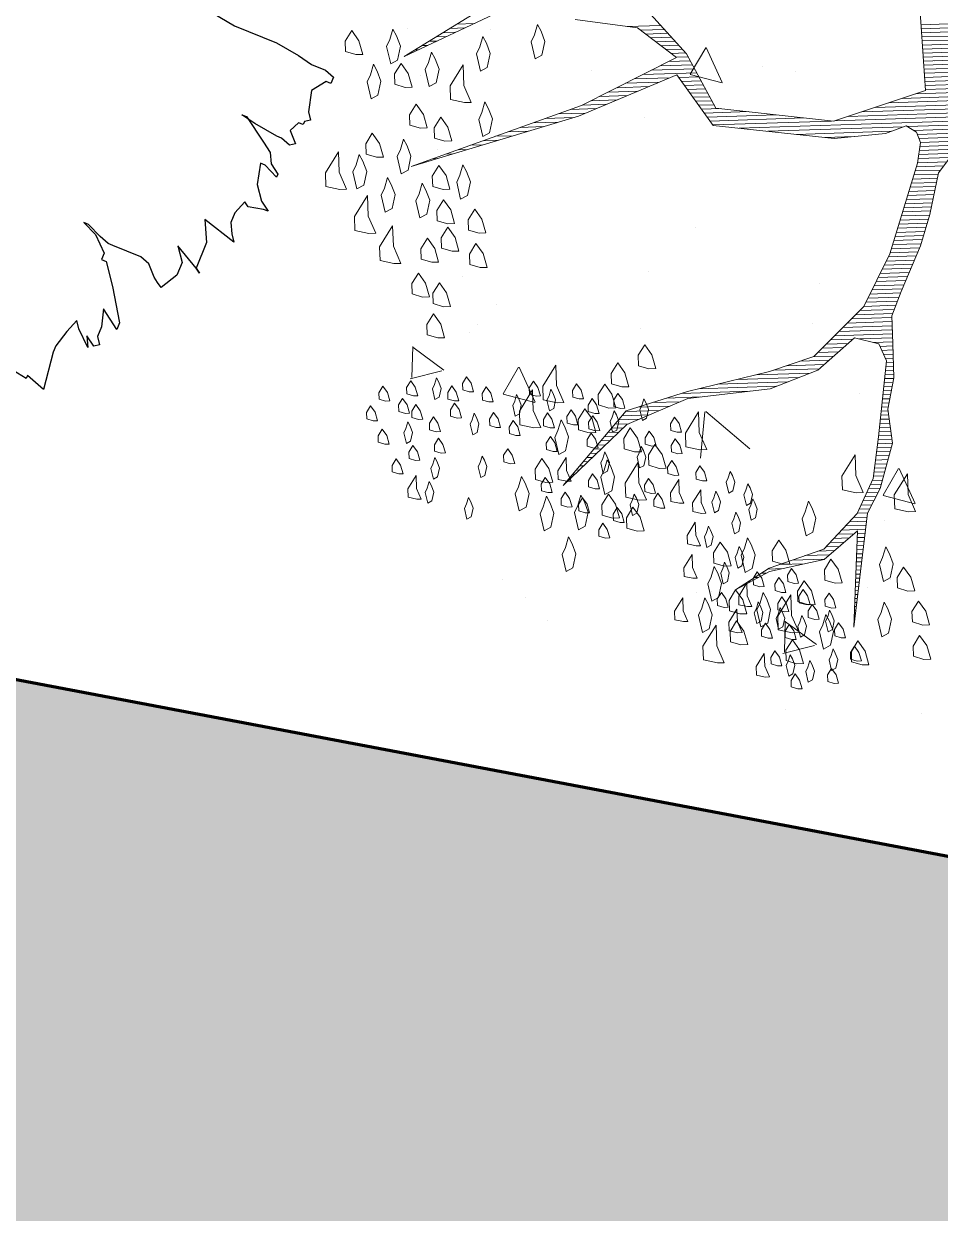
# Model space of a CAD drawing. Header units: millimetres. Extents: x 111 to 1506, y 14 to 566.
# Drawn here: x 205.817 to 207.391, y 95.311 to 97.354 of the extents above; entities that cross this region are included whole.
import ezdxf

# ---------------------------------------------------------------- set-up
doc = ezdxf.new("R2010")
doc.units = ezdxf.units.MM
doc.layers.add('ARBOLES', color=78, linetype='Continuous', lineweight=5)
doc.layers.add('G', color=254, linetype='Continuous', lineweight=5)
doc.layers.add('fer', color=8, linetype='Continuous')

# ---------------------------------------------------------------- blocks, each defined once
blk = doc.blocks.new('tr')
at = {"layer": 'fer', "color": 97}
for p, q in [((1378.7648, 206.7174), (1378.7707, 206.7347)), ((1378.7648, 206.7174), (1378.7707, 206.7347)), ((1378.7707, 206.7347), (1378.7827, 206.7347)), ((1378.7707, 206.7347), (1378.7707, 206.7347)), ((1378.7707, 206.7347), (1378.7827, 206.7347)), ((1378.7707, 206.7347), (1378.7707, 206.7347)), ((1378.7827, 206.7347), (1378.7827, 206.7261)), ((1378.7827, 206.7347), (1378.7827, 206.7261)), ((1378.7827, 206.7261), (1378.8065, 206.7087)), ((1378.7827, 206.7261), (1378.7827, 206.7261)), ((1378.7827, 206.7261), (1378.8065, 206.7087)), ((1378.7827, 206.7261), (1378.7827, 206.7261)), ((1378.8422, 206.7174), (1378.8541, 206.7261)), ((1378.8422, 206.7174), (1378.8541, 206.7261)), ((1378.8541, 206.7261), (1378.86, 206.7174)), ((1378.8541, 206.7261), (1378.8541, 206.7261)), ((1378.8541, 206.7261), (1378.86, 206.7174)), ((1378.8541, 206.7261), (1378.8541, 206.7261)), ((1378.7648, 206.6914), (1378.7648, 206.7174)), ((1378.7648, 206.6914), (1378.7648, 206.7174)), ((1378.8065, 206.7087), (1378.8422, 206.7174)), ((1378.8065, 206.7087), (1378.8422, 206.7174)), ((1378.86, 206.7174), (1378.866, 206.7174)), ((1378.86, 206.7174), (1378.866, 206.7174)), ((1378.866, 206.7174), (1378.866, 206.7087)), ((1378.866, 206.7174), (1378.866, 206.7087)), ((1378.866, 206.7087), (1378.8838, 206.7001)), ((1378.866, 206.7087), (1378.8838, 206.7001)), ((1378.8838, 206.7001), (1378.9017, 206.7174)), ((1378.8838, 206.7001), (1378.9017, 206.7174)), ((1378.9017, 206.7174), (1378.9076, 206.7087)), ((1378.9017, 206.7174), (1378.9076, 206.7087)), ((1378.9076, 206.7087), (1378.9017, 206.6914)), ((1378.9076, 206.7087), (1378.9017, 206.6914)), ((1378.9493, 206.6914), (1378.9612, 206.7087)), ((1378.9493, 206.6914), (1378.9612, 206.7087)), ((1378.9671, 206.7087), (1378.9552, 206.6827)), ((1378.9671, 206.7087), (1378.9552, 206.6827)), ((1378.9612, 206.7087), (1378.9671, 206.7087)), ((1378.9612, 206.7087), (1378.9671, 206.7087)), ((1379.0147, 206.7001), (1379.0266, 206.7174)), ((1379.0147, 206.7001), (1379.0266, 206.7174)), ((1379.0266, 206.7174), (1379.0266, 206.7087)), ((1379.0266, 206.7174), (1379.0266, 206.7087)), ((1379.0266, 206.7087), (1379.0326, 206.6827)), ((1379.0266, 206.7087), (1379.0326, 206.6827)), ((1378.7588, 206.6654), (1378.7648, 206.6914)), ((1378.7588, 206.6654), (1378.7648, 206.6914)), ((1378.9017, 206.6827), (1378.8957, 206.6394)), ((1378.9017, 206.6827), (1378.8957, 206.6394)), ((1378.9017, 206.6914), (1378.9017, 206.6827)), ((1378.9017, 206.6914), (1378.9017, 206.6827)), ((1378.9195, 206.6654), (1378.9314, 206.6827)), ((1378.9195, 206.6654), (1378.9314, 206.6827)), ((1378.9314, 206.6827), (1378.9493, 206.6914)), ((1378.9314, 206.6827), (1378.9493, 206.6914)), ((1378.9552, 206.6741), (1378.9909, 206.6827)), ((1378.9552, 206.6827), (1378.9552, 206.6741)), ((1378.9552, 206.6741), (1378.9909, 206.6827)), ((1378.9552, 206.6827), (1378.9552, 206.6741)), ((1378.9909, 206.6827), (1379.0147, 206.7001)), ((1378.9909, 206.6827), (1379.0147, 206.7001)), ((1379.0326, 206.6827), (1379.0266, 206.6741)), ((1379.0326, 206.6827), (1379.0266, 206.6741)), ((1379.0981, 206.6827), (1379.0802, 206.6221)), ((1379.0981, 206.6827), (1379.0802, 206.6221)), ((1379.0862, 206.6741), (1379.0981, 206.6827)), ((1379.0862, 206.6741), (1379.0981, 206.6827)), ((1378.7529, 206.6221), (1378.7588, 206.6654)), ((1378.7529, 206.6221), (1378.7588, 206.6654)), ((1378.8898, 206.6221), (1378.9195, 206.6654)), ((1378.8898, 206.6221), (1378.9195, 206.6654)), ((1379.0266, 206.6741), (1379.0505, 206.6654)), ((1379.0266, 206.6741), (1379.0505, 206.6654)), ((1379.0505, 206.6654), (1379.0683, 206.6654)), ((1379.0505, 206.6654), (1379.0683, 206.6654)), ((1379.0683, 206.6654), (1379.0862, 206.6741)), ((1379.0683, 206.6654), (1379.0862, 206.6741)), ((1379.1695, 206.6481), (1379.1635, 206.6394)), ((1379.1635, 206.6394), (1379.1695, 206.6481)), ((1379.1695, 206.6481), (1379.1635, 206.6394)), ((1379.1635, 206.6394), (1379.1695, 206.6481)), ((1378.7529, 206.5441), (1378.7529, 206.6221)), ((1378.7529, 206.5441), (1378.7529, 206.6221)), ((1378.8957, 206.6394), (1378.8898, 206.6134)), ((1378.8957, 206.6394), (1378.8898, 206.6134)), ((1378.8898, 206.6134), (1378.8898, 206.6221)), ((1378.8898, 206.6134), (1378.8898, 206.6221)), ((1379.0802, 206.6221), (1379.1159, 206.6394)), ((1379.0802, 206.6221), (1379.1159, 206.6394)), ((1379.1159, 206.6394), (1379.1635, 206.6394)), ((1379.1159, 206.6394), (1379.1635, 206.6394)), ((1379.1635, 206.6394), (1379.1397, 206.5961)), ((1379.1635, 206.6394), (1379.1397, 206.5961)), ((1379.1397, 206.5961), (1379.1635, 206.6134)), ((1379.1397, 206.5961), (1379.1635, 206.6134)), ((1379.1635, 206.6134), (1379.1754, 206.6134)), ((1379.1635, 206.6134), (1379.1754, 206.6134)), ((1379.1754, 206.6134), (1379.1873, 206.6134)), ((1379.1754, 206.6134), (1379.1873, 206.6134)), ((1379.1873, 206.6134), (1379.2171, 206.5961)), ((1379.1873, 206.6134), (1379.2171, 206.5961)), ((1379.2111, 206.5874), (1379.2052, 206.5788)), ((1379.2111, 206.5874), (1379.2052, 206.5788)), ((1379.2171, 206.5961), (1379.2111, 206.5874)), ((1379.2171, 206.5961), (1379.2111, 206.5874)), ((1379.1873, 206.5614), (1379.1814, 206.5441)), ((1379.1873, 206.5614), (1379.1814, 206.5441)), ((1379.2052, 206.5788), (1379.1873, 206.5614)), ((1379.2052, 206.5788), (1379.1873, 206.5614)), ((1378.7469, 206.5008), (1378.7529, 206.5441)), ((1378.7469, 206.5008), (1378.7529, 206.5441)), ((1379.1814, 206.5441), (1379.1814, 206.5181)), ((1379.1814, 206.5441), (1379.1814, 206.5181)), ((1379.2468, 206.5181), (1379.3004, 206.5528)), ((1379.2468, 206.5181), (1379.3004, 206.5528)), ((1379.3123, 206.5528), (1379.2885, 206.5181)), ((1379.3123, 206.5528), (1379.2885, 206.5181)), ((1379.3004, 206.5528), (1379.3123, 206.5528)), ((1379.3004, 206.5528), (1379.3123, 206.5528)), ((1379.3123, 206.5528), (1379.3123, 206.5528)), ((1379.3123, 206.5528), (1379.3123, 206.5528)), ((1379.2885, 206.5181), (1379.3182, 206.5268)), ((1379.2885, 206.5181), (1379.3182, 206.5268)), ((1379.3182, 206.5268), (1379.3361, 206.5268)), ((1379.3182, 206.5268), (1379.3361, 206.5268)), ((1379.3361, 206.5268), (1379.348, 206.5354)), ((1379.3361, 206.5268), (1379.348, 206.5354)), ((1379.354, 206.5268), (1379.3421, 206.5094)), ((1379.354, 206.5268), (1379.3421, 206.5094)), ((1379.348, 206.5354), (1379.354, 206.5268)), ((1379.348, 206.5354), (1379.354, 206.5268)), ((1379.1814, 206.5181), (1379.1814, 206.4921)), ((1379.1814, 206.5181), (1379.1814, 206.4921)), ((1379.2111, 206.4921), (1379.2468, 206.5181)), ((1379.2111, 206.4921), (1379.2468, 206.5181)), ((1379.2468, 206.5181), (1379.2468, 206.5181)), ((1379.2468, 206.5181), (1379.2468, 206.5181)), ((1379.2885, 206.5181), (1379.2885, 206.5181)), ((1379.2885, 206.5181), (1379.2885, 206.5181)), ((1379.3599, 206.5181), (1379.3361, 206.4921)), ((1379.3599, 206.5181), (1379.3361, 206.4921)), ((1379.3421, 206.5094), (1379.3599, 206.5181)), ((1379.3421, 206.5094), (1379.3599, 206.5181)), ((1379.1754, 206.4574), (1379.1992, 206.4834)), ((1379.1814, 206.4834), (1379.1754, 206.4661)), ((1379.1754, 206.4574), (1379.1992, 206.4834)), ((1379.1814, 206.4834), (1379.1754, 206.4661)), ((1379.1814, 206.4921), (1379.1814, 206.4834)), ((1379.1814, 206.4921), (1379.1814, 206.4834)), ((1379.1992, 206.4834), (1379.2111, 206.4834)), ((1379.1992, 206.4834), (1379.2111, 206.4834)), ((1379.2111, 206.4834), (1379.2111, 206.4921)), ((1379.2111, 206.4834), (1379.2111, 206.4921)), ((1379.3361, 206.4921), (1379.3242, 206.4834)), ((1379.3361, 206.4921), (1379.3242, 206.4834)), ((1379.3242, 206.4834), (1379.348, 206.4748)), ((1379.3242, 206.4834), (1379.348, 206.4748)), ((1379.1754, 206.4661), (1379.1635, 206.4401)), ((1379.1754, 206.4661), (1379.1635, 206.4401)), ((1379.1754, 206.4661), (1379.1754, 206.4661)), ((1379.1754, 206.4661), (1379.1754, 206.4661)), ((1379.348, 206.4748), (1379.3778, 206.4661)), ((1379.348, 206.4748), (1379.3778, 206.4661)), ((1379.3778, 206.4661), (1379.3897, 206.4661)), ((1379.3778, 206.4661), (1379.3897, 206.4661)), ((1379.3897, 206.4661), (1379.4551, 206.4748)), ((1379.3897, 206.4661), (1379.4551, 206.4748)), ((1379.4551, 206.4748), (1379.4432, 206.4401)), ((1379.4551, 206.4748), (1379.4432, 206.4401)), ((1379.4551, 206.4748), (1379.4551, 206.4748)), ((1379.4551, 206.4748), (1379.4551, 206.4748)), ((1379.1635, 206.4314), (1379.1754, 206.4574)), ((1379.1635, 206.4314), (1379.1754, 206.4574)), ((1379.1635, 206.4401), (1379.1635, 206.4314)), ((1379.1635, 206.4401), (1379.1635, 206.4314)), ((1379.4492, 206.4401), (1379.4432, 206.4054)), ((1379.4432, 206.4401), (1379.4492, 206.4401)), ((1379.4492, 206.4401), (1379.4432, 206.4054)), ((1379.4432, 206.4401), (1379.4492, 206.4401))]:
    blk.add_line(p, q, dxfattribs=at)
blk = doc.blocks.new('*X16')
at = {"color": 0}
for p, q in [((16.5178, 16.77), (16.5489, 16.77)), ((16.5355, 16.78), (16.5722, 16.78)), ((16.5531, 16.79), (16.5956, 16.79)), ((16.9732, 16.77), (17.0563, 16.77)), ((16.4647, 16.74), (16.4789, 16.74)), ((16.4824, 16.75), (16.5022, 16.75)), ((16.5001, 16.76), (16.5256, 16.76)), ((17.0054, 16.76), (17.0647, 16.76)), ((17.0177, 16.75), (17.0732, 16.75)), ((17.0299, 16.74), (17.0817, 16.74)), ((17.6987, 16.75), (17.7657, 16.75)), ((17.6991, 16.74), (17.7664, 16.74)), ((16.4293, 16.72), (16.4322, 16.72)), ((16.447, 16.73), (16.4556, 16.73)), ((17.0421, 16.73), (17.0901, 16.73)), ((17.0543, 16.72), (17.0986, 16.72)), ((17.0665, 16.71), (17.1071, 16.71)), ((17.6994, 16.73), (17.767, 16.73)), ((17.6997, 16.72), (17.7676, 16.72)), ((17.7001, 16.71), (17.7682, 16.71)), ((17.0719, 16.68), (17.1263, 16.68)), ((17.0788, 16.7), (17.1155, 16.7)), ((17.091, 16.69), (17.1213, 16.69)), ((17.7004, 16.7), (17.7689, 16.7)), ((17.7007, 16.69), (17.7695, 16.69)), ((17.7011, 16.68), (17.7701, 16.68)), ((17.0073, 16.65), (17.1413, 16.65)), ((17.0288, 16.66), (17.1363, 16.66)), ((17.0504, 16.67), (17.1313, 16.67)), ((17.7014, 16.67), (17.7707, 16.67)), ((17.7017, 16.66), (17.7714, 16.66)), ((17.7021, 16.65), (17.772, 16.65)), ((16.9427, 16.62), (17.0214, 16.62)), ((16.9642, 16.63), (17.0477, 16.63)), ((16.9858, 16.64), (17.0741, 16.64)), ((17.0964, 16.64), (17.1463, 16.64)), ((17.1031, 16.63), (17.1513, 16.63)), ((17.1097, 16.62), (17.1563, 16.62)), ((17.7024, 16.64), (17.7924, 16.64)), ((17.7027, 16.63), (17.8224, 16.63)), ((17.7031, 16.62), (17.8923, 16.62)), ((16.8781, 16.59), (16.9423, 16.59)), ((16.8996, 16.6), (16.9686, 16.6)), ((16.9211, 16.61), (16.995, 16.61)), ((17.1164, 16.61), (17.1613, 16.61)), ((17.1231, 16.6), (17.1663, 16.6)), ((17.1297, 16.59), (17.1713, 16.59)), ((17.7034, 16.61), (17.8818, 16.61)), ((17.7037, 16.6), (17.8712, 16.6)), ((17.7041, 16.59), (17.8606, 16.59)), ((16.7953, 16.56), (16.8632, 16.56)), ((16.8265, 16.57), (16.8895, 16.57)), ((16.8565, 16.58), (16.9159, 16.58)), ((17.1364, 16.58), (17.1763, 16.58)), ((17.1431, 16.57), (17.1813, 16.57)), ((17.1497, 16.56), (17.1971, 16.56)), ((17.6123, 16.56), (17.8338, 16.56)), ((17.646, 16.57), (17.8418, 16.57)), ((17.6798, 16.58), (17.8501, 16.58)), ((16.7328, 16.54), (16.7955, 16.54)), ((16.764, 16.55), (16.8332, 16.55)), ((17.1564, 16.55), (17.2651, 16.55)), ((17.163, 16.54), (17.3331, 16.54)), ((17.5448, 16.54), (17.8178, 16.54)), ((17.5785, 16.55), (17.8258, 16.55)), ((16.639, 16.51), (16.6824, 16.51)), ((16.6703, 16.52), (16.7201, 16.52)), ((16.7015, 16.53), (16.7578, 16.53)), ((17.1697, 16.53), (17.401, 16.53)), ((17.1764, 16.52), (17.469, 16.52)), ((17.2412, 16.51), (17.7938, 16.51)), ((17.4773, 16.52), (17.8018, 16.52)), ((17.511, 16.53), (17.8098, 16.53)), ((16.5453, 16.48), (16.5693, 16.48)), ((16.5765, 16.49), (16.607, 16.49)), ((16.6078, 16.5), (16.6447, 16.5)), ((17.3112, 16.5), (17.6466, 16.5)), ((17.3812, 16.49), (17.6166, 16.49)), ((17.4512, 16.48), (17.5245, 16.48)), ((17.6564, 16.5), (17.7858, 16.5)), ((17.6714, 16.49), (17.7899, 16.49)), ((17.6804, 16.48), (17.8149, 16.48)), ((16.4515, 16.45), (16.4563, 16.45)), ((16.4828, 16.46), (16.494, 16.46)), ((16.514, 16.47), (16.5317, 16.47)), ((17.6837, 16.47), (17.8399, 16.47)), ((17.6855, 16.45), (17.8986, 16.45)), ((17.687, 16.46), (17.8649, 16.46)), ((17.6805, 16.42), (17.7592, 16.42)), ((17.6822, 16.43), (17.9666, 16.43)), ((17.6839, 16.44), (17.9326, 16.44)), ((17.6722, 16.39), (17.7352, 16.39)), ((17.6757, 16.4), (17.7432, 16.4)), ((17.6789, 16.41), (17.7512, 16.41)), ((17.6618, 16.36), (17.7239, 16.36)), ((17.6653, 16.37), (17.7264, 16.37)), ((17.6687, 16.38), (17.7289, 16.38)), ((17.6514, 16.33), (17.7164, 16.33)), ((17.6549, 16.34), (17.7189, 16.34)), ((17.6584, 16.35), (17.7214, 16.35)), ((17.6411, 16.3), (17.7089, 16.3)), ((17.6445, 16.31), (17.7114, 16.31)), ((17.648, 16.32), (17.7139, 16.32)), ((17.6307, 16.27), (17.7005, 16.27)), ((17.6341, 16.28), (17.7038, 16.28)), ((17.6376, 16.29), (17.7064, 16.29)), ((17.6203, 16.24), (17.6905, 16.24)), ((17.6237, 16.25), (17.6938, 16.25)), ((17.6272, 16.26), (17.6971, 16.26)), ((17.6099, 16.21), (17.6805, 16.21)), ((17.6134, 16.22), (17.6838, 16.22)), ((17.6168, 16.23), (17.6871, 16.23)), ((17.5981, 16.18), (17.6673, 16.18)), ((17.603, 16.19), (17.6719, 16.19)), ((17.6064, 16.2), (17.6766, 16.2)), ((17.5821, 16.15), (17.6535, 16.15)), ((17.5874, 16.16), (17.6581, 16.16)), ((17.5928, 16.17), (17.6627, 16.17)), ((17.5661, 16.12), (17.6396, 16.12)), ((17.5714, 16.13), (17.6443, 16.13)), ((17.5768, 16.14), (17.6489, 16.14)), ((17.5501, 16.09), (17.6259, 16.09)), ((17.5554, 16.1), (17.6304, 16.1)), ((17.5608, 16.11), (17.635, 16.11)), ((17.5394, 16.07), (17.6174, 16.07)), ((17.5448, 16.08), (17.6216, 16.08)), ((17.5127, 16.04), (17.6045, 16.04)), ((17.5234, 16.05), (17.6088, 16.05)), ((17.5341, 16.06), (17.6131, 16.06)), ((17.4806, 16.01), (17.6021, 16.01)), ((17.4913, 16.02), (17.6021, 16.02)), ((17.502, 16.03), (17.6021, 16.03)), ((17.4484, 15.98), (17.5044, 15.98)), ((17.4591, 15.99), (17.6021, 15.99)), ((17.4698, 16), (17.6021, 16)), ((17.5206, 15.98), (17.6021, 15.98)), ((17.4163, 15.95), (17.4677, 15.95)), ((17.427, 15.96), (17.4799, 15.96)), ((17.4377, 15.97), (17.4922, 15.97)), ((17.5556, 15.97), (17.6021, 15.97)), ((17.5707, 15.96), (17.6021, 15.96)), ((17.5747, 15.95), (17.6021, 15.95)), ((17.3386, 15.92), (17.431, 15.92)), ((17.3711, 15.93), (17.4433, 15.93)), ((17.4036, 15.94), (17.4555, 15.94)), ((17.5787, 15.94), (17.6021, 15.94)), ((17.5827, 15.93), (17.6021, 15.93)), ((17.5846, 15.92), (17.6021, 15.92)), ((17.2149, 15.89), (17.3677, 15.89)), ((17.2629, 15.9), (17.3957, 15.9)), ((17.3061, 15.91), (17.4188, 15.91)), ((17.5805, 15.89), (17.6021, 15.89)), ((17.5819, 15.9), (17.6021, 15.9)), ((17.5832, 15.91), (17.6021, 15.91)), ((17.0761, 15.86), (17.2435, 15.86)), ((17.1189, 15.87), (17.3117, 15.87)), ((17.1669, 15.88), (17.3397, 15.88)), ((17.5764, 15.86), (17.5974, 15.86)), ((17.5778, 15.87), (17.5996, 15.87)), ((17.5791, 15.88), (17.6018, 15.88)), ((16.9681, 15.83), (17.0472, 15.83)), ((17.0041, 15.84), (17.0729, 15.84)), ((17.0401, 15.85), (17.1235, 15.85)), ((17.5723, 15.83), (17.5907, 15.83)), ((17.5737, 15.84), (17.5929, 15.84)), ((17.575, 15.85), (17.5951, 15.85)), ((16.919, 15.8), (16.9701, 15.8)), ((16.9281, 15.81), (16.9958, 15.81)), ((16.9371, 15.82), (17.0215, 15.82)), ((17.5682, 15.8), (17.5856, 15.8)), ((17.5696, 15.81), (17.5863, 15.81)), ((17.5709, 15.82), (17.5885, 15.82)), ((16.8919, 15.77), (16.9189, 15.77)), ((16.9009, 15.78), (16.9301, 15.78)), ((16.91, 15.79), (16.9444, 15.79)), ((17.5641, 15.77), (17.5886, 15.77)), ((17.5655, 15.78), (17.5876, 15.78)), ((17.5669, 15.79), (17.5866, 15.79)), ((16.8648, 15.74), (16.8853, 15.74)), ((16.8738, 15.75), (16.8965, 15.75)), ((16.8829, 15.76), (16.9077, 15.76)), ((17.56, 15.74), (17.5916, 15.74)), ((17.5614, 15.75), (17.5906, 15.75)), ((17.5628, 15.76), (17.5896, 15.76)), ((16.8376, 15.71), (16.8518, 15.71)), ((16.8467, 15.72), (16.863, 15.72)), ((16.8557, 15.73), (16.8742, 15.73)), ((17.5551, 15.71), (17.5906, 15.71)), ((17.5568, 15.72), (17.5936, 15.72)), ((17.5585, 15.73), (17.5926, 15.73)), ((16.8105, 15.68), (16.8183, 15.68)), ((16.8195, 15.69), (16.8295, 15.69)), ((16.8286, 15.7), (16.8406, 15.7)), ((17.5501, 15.68), (17.5814, 15.68)), ((17.5518, 15.69), (17.5844, 15.69)), ((17.5535, 15.7), (17.5875, 15.7)), ((16.7833, 15.65), (16.7848, 15.65)), ((16.7924, 15.66), (16.7959, 15.66)), ((16.8014, 15.67), (16.8071, 15.67)), ((17.5451, 15.65), (17.5721, 15.65)), ((17.5468, 15.66), (17.5752, 15.66)), ((17.5485, 15.67), (17.5783, 15.67)), ((17.5402, 15.63), (17.566, 15.63)), ((17.5435, 15.64), (17.5691, 15.64)), ((17.5252, 15.6), (17.5543, 15.6)), ((17.5302, 15.61), (17.5598, 15.61)), ((17.5352, 15.62), (17.5629, 15.62)), ((17.5102, 15.57), (17.5372, 15.57)), ((17.5152, 15.58), (17.5429, 15.58)), ((17.5202, 15.59), (17.5486, 15.59)), ((17.4903, 15.54), (17.5241, 15.54)), ((17.5002, 15.55), (17.5257, 15.55)), ((17.5052, 15.56), (17.5315, 15.56)), ((17.4603, 15.51), (17.5196, 15.51)), ((17.4703, 15.52), (17.5211, 15.52)), ((17.4803, 15.53), (17.5226, 15.53)), ((17.4303, 15.48), (17.4661, 15.48)), ((17.4403, 15.49), (17.4786, 15.49)), ((17.4503, 15.5), (17.4911, 15.5)), ((17.4981, 15.48), (17.515, 15.48)), ((17.4988, 15.49), (17.5165, 15.49)), ((17.4996, 15.5), (17.5181, 15.5)), ((17.368, 15.45), (17.4286, 15.45)), ((17.4, 15.46), (17.4411, 15.46)), ((17.4203, 15.47), (17.4536, 15.47)), ((17.496, 15.45), (17.5105, 15.45)), ((17.4967, 15.46), (17.512, 15.46)), ((17.4974, 15.47), (17.5135, 15.47)), ((17.2754, 15.42), (17.3128, 15.42)), ((17.304, 15.43), (17.3661, 15.43)), ((17.336, 15.44), (17.4161, 15.44)), ((17.4938, 15.42), (17.5059, 15.42)), ((17.4946, 15.43), (17.5074, 15.43)), ((17.4953, 15.44), (17.509, 15.44)), ((17.2254, 15.39), (17.2317, 15.39)), ((17.242, 15.4), (17.2517, 15.4)), ((17.2587, 15.41), (17.2717, 15.41)), ((17.4917, 15.39), (17.5014, 15.39)), ((17.4924, 15.4), (17.5029, 15.4)), ((17.4931, 15.41), (17.5044, 15.41)), ((17.2087, 15.38), (17.2117, 15.38)), ((17.4896, 15.36), (17.4968, 15.36)), ((17.4903, 15.37), (17.4984, 15.37)), ((17.491, 15.38), (17.4999, 15.38)), ((17.4874, 15.33), (17.4923, 15.33)), ((17.4881, 15.34), (17.4938, 15.34)), ((17.4888, 15.35), (17.4953, 15.35)), ((17.4853, 15.3), (17.4877, 15.3)), ((17.486, 15.31), (17.4893, 15.31)), ((17.4867, 15.32), (17.4908, 15.32)), ((17.4831, 15.27), (17.4832, 15.27)), ((17.4838, 15.28), (17.4847, 15.28)), ((17.4846, 15.29), (17.4862, 15.29))]:
    blk.add_line(p, q, dxfattribs=at)
blk = doc.blocks.new('E1E')
at = {"layer": 'ARBOLES', "ltscale": 0.2}
for p, q in [((96.0598, 59.5667), (96.0598, 59.5667)), ((95.5359, 59.5519), (95.5359, 59.5519)), ((96.122, 59.5391), (96.122, 59.5391)), ((96.1796, 59.5223), (96.1796, 59.5223)), ((95.6009, 59.4784), (95.6009, 59.4784)), ((95.2708, 59.4541), (95.2708, 59.4541)), ((95.5845, 59.4467), (95.5298, 59.4067)), ((95.6045, 59.3832), (95.5819, 59.4428)), ((95.6038, 59.3838), (95.5266, 59.4035)), ((95.7975, 59.3971), (95.7975, 59.3971)), ((95.7699, 59.3841), (95.7699, 59.3841)), ((96.2691, 59.314), (96.2691, 59.314)), ((95.473, 59.2552), (95.473, 59.2552)), ((95.4361, 59.2211), (95.4361, 59.2211)), ((95.857, 59.2206), (95.857, 59.2206)), ((96.5118, 59.2106), (96.4571, 59.1706)), ((96.5318, 59.147), (96.5092, 59.2067)), ((96.3122, 59.1036), (96.2542, 59.1583)), ((96.3217, 59.1674), (96.2544, 59.159)), ((96.3128, 59.1041), (96.322, 59.1672)), ((96.5311, 59.1477), (96.4538, 59.1674)), ((95.9214, 59.0448), (95.8936, 59.1364)), ((95.4933, 59.1143), (95.4933, 59.1143)), ((95.92, 59.0432), (95.8063, 59.0804)), ((96.4334, 59.0761), (96.4334, 59.0761)), ((95.5054, 59.0022), (95.4473, 59.0568)), ((95.5148, 59.066), (95.4476, 59.0575)), ((95.506, 59.0027), (95.5152, 59.0658)), ((96.4248, 59.0542), (96.4248, 59.0542)), ((95.9008, 59.0394), (95.9008, 59.0394)), ((95.9924, 59.0443), (95.9924, 59.0443)), ((96.4042, 59.0005), (96.4042, 59.0005)), ((96.4916, 58.9742), (96.4916, 58.9742)), ((95.8256, 58.9566), (95.8256, 58.9566)), ((96.1089, 58.9342), (96.1089, 58.9342)), ((95.6403, 58.8897), (95.6403, 58.8897)), ((96.1395, 58.8197), (96.1395, 58.8197)), ((95.7844, 58.7923), (95.7844, 58.7923)), ((96.6386, 58.7496), (96.6386, 58.7496)), ((95.801, 58.7086), (95.801, 58.7086)), ((96.0816, 58.6988), (96.0816, 58.6988)), ((96.7277, 58.6218), (96.7277, 58.6218)), ((96.7897, 58.5418), (96.7897, 58.5418)), ((96.2657, 58.527), (96.2657, 58.527)), ((96.4032, 58.4799), (96.4032, 58.4799)), ((96.6289, 58.4788), (96.6289, 58.4788)), ((96.0502, 58.4349), (96.0502, 58.4349)), ((96.2114, 58.4099), (96.1441, 58.4015)), ((96.2025, 58.3466), (96.2117, 58.4097)), ((96.2019, 58.3461), (96.1439, 58.4008)), ((96.0788, 58.338), (96.0788, 58.338)), ((96.0113, 58.3231), (96.0113, 58.3231)), ((95.7543, 58.1961), (95.7543, 58.1961))]:
    blk.add_line(p, q, dxfattribs=at)
for points in [[(95.7024, 59.5158), (95.7313, 59.5209), (95.7429, 59.4949), (95.7343, 59.4442), (95.7169, 59.4833), (95.6894, 59.51)], [(95.5281, 59.503), (95.5421, 59.5044), (95.5475, 59.4922), (95.5448, 59.4764), (95.5313, 59.485), (95.52, 59.4994)], [(95.5999, 59.5058), (95.618, 59.509), (95.6252, 59.4927), (95.6198, 59.4611), (95.609, 59.4855), (95.5918, 59.5022)], [(95.4626, 59.4641), (95.4766, 59.4655), (95.482, 59.4533), (95.4793, 59.4375), (95.4658, 59.4461), (95.4545, 59.4605)], [(95.5259, 59.4533), (95.5263, 59.4633), (95.5132, 59.4818), (95.5069, 59.4741), (95.51, 59.456), (95.5195, 59.4456), (95.5272, 59.4393)], [(95.5679, 59.4574), (95.5683, 59.4674), (95.5552, 59.4859), (95.5489, 59.4782), (95.5521, 59.4601), (95.5615, 59.4497), (95.5692, 59.4434)], [(95.5846, 59.4746), (95.5986, 59.476), (95.604, 59.4638), (95.6013, 59.448), (95.5877, 59.4565), (95.5764, 59.471)], [(95.6714, 59.463), (95.6938, 59.4652), (95.7025, 59.4457), (95.6981, 59.4204), (95.6764, 59.4341), (95.6584, 59.4572)], [(95.7748, 59.4233), (95.7755, 59.4392), (95.7545, 59.4688), (95.7444, 59.4565), (95.7495, 59.4276), (95.7647, 59.411), (95.7769, 59.4009)], [(95.7992, 59.463), (95.8172, 59.4662), (95.8245, 59.4499), (95.8191, 59.4183), (95.8082, 59.4427), (95.791, 59.4594)], [(95.4902, 59.4131), (95.4906, 59.423), (95.4775, 59.4416), (95.4712, 59.4339), (95.4744, 59.4158), (95.4839, 59.4054), (95.4916, 59.3991)], [(95.5499, 59.4557), (95.5723, 59.4579), (95.581, 59.4384), (95.5767, 59.413), (95.555, 59.4268), (95.5369, 59.4499)], [(95.6867, 59.4421), (95.7048, 59.4453), (95.712, 59.4291), (95.7066, 59.3974), (95.6957, 59.4218), (95.6786, 59.4385)], [(96.0834, 59.4127), (96.0842, 59.4286), (96.0632, 59.4582), (96.0531, 59.4459), (96.0581, 59.417), (96.0733, 59.4004), (96.0856, 59.3903)], [(96.4055, 59.4359), (96.4235, 59.439), (96.4308, 59.4228), (96.4254, 59.3912), (96.4145, 59.4155), (96.3973, 59.4323)], [(95.5778, 59.4132), (95.5918, 59.4145), (95.5973, 59.4023), (95.5946, 59.3865), (95.581, 59.3951), (95.5697, 59.4095)], [(95.6244, 59.429), (95.6384, 59.4304), (95.6438, 59.4182), (95.6411, 59.4024), (95.6275, 59.4109), (95.6162, 59.4254)], [(96.3065, 59.4064), (96.307, 59.4164), (96.2939, 59.4349), (96.2876, 59.4272), (96.2907, 59.4091), (96.3002, 59.3988), (96.3079, 59.3924)], [(96.3942, 59.4065), (96.3946, 59.4164), (96.3815, 59.435), (96.3752, 59.4273), (96.3784, 59.4092), (96.3879, 59.3988), (96.3956, 59.3925)], [(95.4235, 59.4072), (95.4459, 59.4093), (95.4545, 59.3898), (95.4502, 59.3645), (95.4285, 59.3782), (95.4104, 59.4014)], [(95.436, 59.4036), (95.45, 59.4049), (95.4554, 59.3927), (95.4527, 59.3769), (95.4392, 59.3855), (95.4279, 59.4)], [(95.5297, 59.361), (95.5305, 59.3769), (95.5095, 59.4065), (95.4994, 59.3942), (95.5044, 59.3653), (95.5196, 59.3487), (95.5319, 59.3386)], [(95.5761, 59.3734), (95.5765, 59.3833), (95.5634, 59.4019), (95.5571, 59.3942), (95.5602, 59.3761), (95.5697, 59.3657), (95.5774, 59.3594)], [(95.5825, 59.4), (95.6114, 59.4051), (95.623, 59.3791), (95.6143, 59.3285), (95.597, 59.3675), (95.5695, 59.3942)], [(95.6239, 59.3752), (95.6244, 59.3852), (95.6113, 59.4037), (95.605, 59.396), (95.6081, 59.3779), (95.6176, 59.3676), (95.6253, 59.3612)], [(95.6671, 59.3676), (95.6678, 59.3835), (95.6468, 59.4131), (95.6367, 59.4008), (95.6418, 59.3719), (95.657, 59.3553), (95.6693, 59.3452)], [(95.67, 59.3811), (95.6705, 59.3911), (95.6574, 59.4096), (95.651, 59.4019), (95.6542, 59.3838), (95.6637, 59.3735), (95.6714, 59.3671)], [(95.6974, 59.4045), (95.7198, 59.4066), (95.7285, 59.3871), (95.7242, 59.3618), (95.7025, 59.3755), (95.6844, 59.3987)], [(95.7328, 59.4042), (95.7468, 59.4056), (95.7522, 59.3934), (95.7495, 59.3776), (95.736, 59.3862), (95.7247, 59.4006)], [(95.7813, 59.3561), (95.782, 59.372), (95.761, 59.4016), (95.7509, 59.3893), (95.756, 59.3604), (95.7712, 59.3438), (95.7835, 59.3337)], [(96.1572, 59.352), (96.1579, 59.3679), (96.1369, 59.3975), (96.1268, 59.3852), (96.1319, 59.3563), (96.1471, 59.3397), (96.1594, 59.3296)], [(96.4597, 59.4016), (96.4737, 59.4029), (96.4791, 59.3907), (96.4764, 59.3749), (96.4629, 59.3835), (96.4516, 59.398)], [(95.4844, 59.3715), (95.4984, 59.3729), (95.5038, 59.3607), (95.5011, 59.3449), (95.4875, 59.3535), (95.4762, 59.3679)], [(95.5268, 59.3417), (95.5273, 59.3517), (95.5142, 59.3702), (95.5079, 59.3625), (95.511, 59.3444), (95.5205, 59.3341), (95.5282, 59.3277)], [(95.6136, 59.3657), (95.6276, 59.3671), (95.633, 59.3549), (95.6303, 59.3391), (95.6167, 59.3477), (95.6054, 59.3621)], [(95.6881, 59.3843), (95.7062, 59.3875), (95.7134, 59.3712), (95.708, 59.3396), (95.6971, 59.364), (95.68, 59.3807)], [(95.815, 59.3727), (95.8331, 59.3758), (95.8404, 59.3596), (95.835, 59.328), (95.8241, 59.3523), (95.8069, 59.369)], [(96.0138, 59.3638), (96.0278, 59.3651), (96.0333, 59.3529), (96.0306, 59.3371), (96.017, 59.3457), (96.0057, 59.3601)], [(96.0922, 59.323), (96.0929, 59.3389), (96.0719, 59.3686), (96.0618, 59.3563), (96.0669, 59.3274), (96.0821, 59.3107), (96.0944, 59.3006)], [(96.2201, 59.3333), (96.2208, 59.3492), (96.1999, 59.3788), (96.1897, 59.3665), (96.1948, 59.3376), (96.21, 59.321), (96.2223, 59.3108)], [(96.4019, 59.3564), (96.4024, 59.3663), (96.3892, 59.3848), (96.3829, 59.3771), (96.3861, 59.3591), (96.3956, 59.3487), (96.4033, 59.3424)], [(95.3093, 59.3485), (95.3317, 59.3507), (95.3404, 59.3312), (95.3361, 59.3059), (95.3144, 59.3196), (95.2963, 59.3427)], [(95.5494, 59.3567), (95.5634, 59.358), (95.5689, 59.3458), (95.5662, 59.33), (95.5526, 59.3386), (95.5413, 59.353)], [(95.7654, 59.3311), (95.7658, 59.341), (95.7527, 59.3595), (95.7464, 59.3518), (95.7496, 59.3338), (95.7591, 59.3234), (95.7667, 59.3171)], [(96.3125, 59.3165), (96.3129, 59.3265), (96.2998, 59.345), (96.2935, 59.3373), (96.2967, 59.3192), (96.3062, 59.3089), (96.3138, 59.3025)], [(96.438, 59.3627), (96.452, 59.3641), (96.4575, 59.3519), (96.4548, 59.3361), (96.4412, 59.3446), (96.4299, 59.3591)], [(96.5094, 59.3555), (96.5234, 59.3569), (96.5289, 59.3447), (96.5262, 59.3289), (96.5126, 59.3375), (96.5013, 59.3519)], [(95.4279, 59.2922), (95.4286, 59.3081), (95.4076, 59.3377), (95.3975, 59.3255), (95.4026, 59.2965), (95.4178, 59.2799), (95.4301, 59.2698)], [(95.5259, 59.3219), (95.54, 59.3232), (95.5454, 59.311), (95.5427, 59.2952), (95.5291, 59.3038), (95.5178, 59.3182)], [(95.5731, 59.3335), (95.5955, 59.3357), (95.6042, 59.3162), (95.5999, 59.2909), (95.5782, 59.3046), (95.5601, 59.3277)], [(95.5783, 59.3355), (95.5923, 59.3368), (95.5978, 59.3246), (95.5951, 59.3088), (95.5815, 59.3174), (95.5702, 59.3318)], [(95.6339, 59.331), (95.6479, 59.3323), (95.6534, 59.3201), (95.6507, 59.3043), (95.6371, 59.3129), (95.6258, 59.3274)], [(95.68, 59.3369), (95.694, 59.3382), (95.6994, 59.3261), (95.6967, 59.3102), (95.6832, 59.3188), (95.6719, 59.3333)], [(95.7394, 59.2751), (95.7402, 59.291), (95.7192, 59.3206), (95.7091, 59.3083), (95.7141, 59.2794), (95.7293, 59.2628), (95.7416, 59.2527)], [(95.7496, 59.2899), (95.75, 59.2999), (95.7369, 59.3184), (95.7306, 59.3107), (95.7338, 59.2926), (95.7433, 59.2823), (95.751, 59.2759)], [(95.764, 59.325), (95.7864, 59.3272), (95.7951, 59.3077), (95.7908, 59.2824), (95.7691, 59.2961), (95.751, 59.3192)], [(95.9584, 59.3258), (95.9809, 59.328), (95.9895, 59.3085), (95.9852, 59.2832), (95.9635, 59.2969), (95.9454, 59.3201)], [(95.998, 59.3226), (96.0121, 59.324), (96.0175, 59.3118), (96.0148, 59.296), (96.0012, 59.3046), (95.9899, 59.319)], [(96.0156, 59.3201), (96.038, 59.3223), (96.0467, 59.3028), (96.0423, 59.2775), (96.0206, 59.2912), (96.0025, 59.3143)], [(96.0721, 59.3313), (96.0861, 59.3326), (96.0916, 59.3205), (96.0889, 59.3046), (96.0753, 59.3132), (96.064, 59.3277)], [(96.1101, 59.3336), (96.1241, 59.3349), (96.1295, 59.3227), (96.1268, 59.3069), (96.1133, 59.3155), (96.1019, 59.3299)], [(96.1593, 59.3214), (96.1733, 59.3228), (96.1788, 59.3106), (96.1761, 59.2948), (96.1625, 59.3033), (96.1512, 59.3178)], [(96.3947, 59.3288), (96.4087, 59.3302), (96.4141, 59.318), (96.4114, 59.3022), (96.3979, 59.3107), (96.3866, 59.3252)], [(96.4815, 59.309), (96.4819, 59.3189), (96.4688, 59.3374), (96.4625, 59.3297), (96.4656, 59.3117), (96.4751, 59.3013), (96.4828, 59.295)], [(96.5497, 59.3199), (96.5637, 59.3212), (96.5691, 59.309), (96.5664, 59.2932), (96.5528, 59.3018), (96.5415, 59.3162)], [(95.6168, 59.3039), (95.6308, 59.3052), (95.6362, 59.293), (95.6335, 59.2772), (95.6199, 59.2858), (95.6086, 59.3002)], [(95.8246, 59.2746), (95.825, 59.2846), (95.8119, 59.3031), (95.8056, 59.2954), (95.8088, 59.2773), (95.8183, 59.267), (95.826, 59.2606)], [(95.8341, 59.3081), (95.8521, 59.3112), (95.8594, 59.295), (95.854, 59.2634), (95.8431, 59.2878), (95.8259, 59.3045)], [(95.9918, 59.2711), (95.9922, 59.2811), (95.9791, 59.2996), (95.9728, 59.2919), (95.9759, 59.2738), (95.9854, 59.2635), (95.9931, 59.2571)], [(96.171, 59.3036), (96.1934, 59.3058), (96.2021, 59.2863), (96.1978, 59.261), (96.1761, 59.2747), (96.158, 59.2978)], [(96.2538, 59.2953), (96.2678, 59.2966), (96.2732, 59.2844), (96.2705, 59.2686), (96.2569, 59.2772), (96.2456, 59.2916)], [(96.4209, 59.2918), (96.4349, 59.2931), (96.4404, 59.2809), (96.4377, 59.2651), (96.4241, 59.2737), (96.4128, 59.2881)], [(95.3382, 59.2835), (95.3606, 59.2857), (95.3693, 59.2662), (95.365, 59.2409), (95.3433, 59.2546), (95.3252, 59.2777)], [(95.5385, 59.2713), (95.5609, 59.2735), (95.5696, 59.254), (95.5653, 59.2287), (95.5436, 59.2424), (95.5255, 59.2655)], [(95.6534, 59.2758), (95.6758, 59.2779), (95.6845, 59.2584), (95.6802, 59.2331), (95.6585, 59.2468), (95.6404, 59.27)], [(95.978, 59.2644), (96.0069, 59.2695), (96.0185, 59.2435), (96.0099, 59.1929), (95.9925, 59.2319), (95.965, 59.2586)], [(96.0691, 59.2348), (96.0698, 59.2507), (96.0488, 59.2804), (96.0387, 59.2681), (96.0438, 59.2392), (96.059, 59.2225), (96.0713, 59.2124)], [(96.0717, 59.2775), (96.0857, 59.2789), (96.0912, 59.2667), (96.0885, 59.2509), (96.0749, 59.2594), (96.0636, 59.2739)], [(96.1318, 59.2848), (96.1499, 59.288), (96.1571, 59.2717), (96.1517, 59.2401), (96.1408, 59.2645), (96.1237, 59.2812)], [(96.3609, 59.2407), (96.3613, 59.2506), (96.3482, 59.2691), (96.3419, 59.2614), (96.3451, 59.2434), (96.3546, 59.233), (96.3622, 59.2267)], [(96.4643, 59.2819), (96.4783, 59.2832), (96.4837, 59.271), (96.481, 59.2552), (96.4675, 59.2638), (96.4562, 59.2782)], [(96.4941, 59.2805), (96.5081, 59.2819), (96.5136, 59.2697), (96.5109, 59.2539), (96.4973, 59.2625), (96.486, 59.2769)], [(96.5416, 59.2724), (96.5556, 59.2738), (96.561, 59.2616), (96.5583, 59.2458), (96.5447, 59.2544), (96.5334, 59.2688)], [(95.7826, 59.2267), (95.7831, 59.2367), (95.77, 59.2552), (95.7636, 59.2475), (95.7668, 59.2294), (95.7763, 59.219), (95.784, 59.2127)], [(95.849, 59.2417), (95.8671, 59.2448), (95.8743, 59.2286), (95.8689, 59.197), (95.8581, 59.2213), (95.8409, 59.2381)], [(95.8987, 59.2394), (95.9168, 59.2426), (95.924, 59.2264), (95.9186, 59.1947), (95.9078, 59.2191), (95.8906, 59.2358)], [(95.9317, 59.2639), (95.9457, 59.2652), (95.9511, 59.253), (95.9484, 59.2372), (95.9349, 59.2458), (95.9236, 59.2602)], [(95.9606, 59.2427), (95.9746, 59.244), (95.98, 59.2318), (95.9773, 59.216), (95.9638, 59.2246), (95.9525, 59.239)], [(96.0808, 59.2134), (96.0812, 59.2233), (96.0681, 59.2418), (96.0618, 59.2341), (96.065, 59.2161), (96.0745, 59.2057), (96.0822, 59.1994)], [(96.3911, 59.2493), (96.4051, 59.2506), (96.4106, 59.2385), (96.4079, 59.2226), (96.3943, 59.2312), (96.383, 59.2457)], [(96.4923, 59.2408), (96.5063, 59.2421), (96.5118, 59.2299), (96.5091, 59.2141), (96.4955, 59.2227), (96.4842, 59.2371)], [(95.3932, 59.23), (95.4156, 59.2322), (95.4243, 59.2127), (95.42, 59.1874), (95.3983, 59.2011), (95.3802, 59.2242)], [(95.4677, 59.1853), (95.4684, 59.2012), (95.4474, 59.2308), (95.4373, 59.2185), (95.4424, 59.1896), (95.4576, 59.173), (95.4699, 59.1629)], [(95.8373, 59.2024), (95.8377, 59.2123), (95.8246, 59.2308), (95.8183, 59.2231), (95.8215, 59.2051), (95.831, 59.1947), (95.8387, 59.1884)], [(96.1884, 59.1944), (96.1891, 59.2103), (96.1681, 59.24), (96.158, 59.2277), (96.1631, 59.1988), (96.1783, 59.1821), (96.1906, 59.172)], [(96.1815, 59.2387), (96.1955, 59.2401), (96.201, 59.2279), (96.1983, 59.2121), (96.1847, 59.2207), (96.1734, 59.2351)], [(96.2651, 59.237), (96.2791, 59.2384), (96.2845, 59.2262), (96.2818, 59.2104), (96.2683, 59.2189), (96.257, 59.2334)], [(96.3089, 59.237), (96.3229, 59.2384), (96.3284, 59.2262), (96.3257, 59.2104), (96.3121, 59.219), (96.3008, 59.2334)], [(96.4097, 59.2186), (96.4237, 59.2199), (96.4291, 59.2077), (96.4264, 59.1919), (96.4129, 59.2005), (96.4016, 59.215)], [(96.4607, 59.2023), (96.4612, 59.2123), (96.4481, 59.2308), (96.4418, 59.2231), (96.4449, 59.205), (96.4544, 59.1947), (96.4621, 59.1883)], [(95.6513, 59.1579), (95.652, 59.1738), (95.6311, 59.2034), (95.621, 59.1911), (95.626, 59.1622), (95.6412, 59.1456), (95.6535, 59.1355)], [(95.761, 59.1879), (95.7614, 59.1978), (95.7483, 59.2163), (95.742, 59.2086), (95.7452, 59.1906), (95.7546, 59.1802), (95.7623, 59.1738)], [(96.0153, 59.1745), (96.0158, 59.1844), (96.0027, 59.2029), (95.9963, 59.1952), (95.9995, 59.1772), (96.009, 59.1668), (96.0167, 59.1605)], [(96.1061, 59.2003), (96.1201, 59.2017), (96.1255, 59.1895), (96.1228, 59.1736), (96.1093, 59.1822), (96.098, 59.1967)], [(96.2055, 59.1958), (96.2195, 59.1972), (96.2249, 59.185), (96.2222, 59.1692), (96.2087, 59.1778), (96.1974, 59.1922)], [(96.2368, 59.2082), (96.2658, 59.2133), (96.2773, 59.1873), (96.2687, 59.1367), (96.2513, 59.1757), (96.2238, 59.2024)], [(96.2941, 59.172), (96.2945, 59.1819), (96.2814, 59.2004), (96.2751, 59.1927), (96.2783, 59.1747), (96.2877, 59.1643), (96.2954, 59.158)], [(96.3428, 59.1937), (96.3568, 59.195), (96.3623, 59.1828), (96.3596, 59.167), (96.346, 59.1756), (96.3347, 59.1901)], [(95.7818, 59.163), (95.7822, 59.173), (95.7691, 59.1915), (95.7628, 59.1838), (95.766, 59.1657), (95.7754, 59.1553), (95.7831, 59.149)], [(95.8251, 59.1531), (95.8256, 59.163), (95.8125, 59.1816), (95.8062, 59.1739), (95.8093, 59.1558), (95.8188, 59.1454), (95.8265, 59.1391)], [(95.8721, 59.1789), (95.8861, 59.1803), (95.8915, 59.1681), (95.8888, 59.1522), (95.8753, 59.1608), (95.864, 59.1753)], [(95.9304, 59.1902), (95.9444, 59.1916), (95.9498, 59.1794), (95.9471, 59.1636), (95.9336, 59.1722), (95.9222, 59.1866)], [(95.965, 59.1885), (95.9875, 59.1907), (95.9961, 59.1712), (95.9918, 59.1459), (95.9701, 59.1596), (95.952, 59.1827)], [(96.0251, 59.1763), (96.0475, 59.1784), (96.0562, 59.1589), (96.0518, 59.1336), (96.0301, 59.1473), (96.012, 59.1705)], [(96.127, 59.1749), (96.1494, 59.1771), (96.1581, 59.1575), (96.1538, 59.1322), (96.1321, 59.146), (96.114, 59.1691)], [(96.1626, 59.1719), (96.1766, 59.1732), (96.182, 59.161), (96.1793, 59.1452), (96.1658, 59.1538), (96.1545, 59.1682)], [(96.3885, 59.1896), (96.4025, 59.191), (96.4079, 59.1788), (96.4052, 59.163), (96.3916, 59.1716), (96.3803, 59.186)], [(95.9403, 59.146), (95.9544, 59.1473), (95.9598, 59.1351), (95.9571, 59.1193), (95.9435, 59.1279), (95.9322, 59.1423)], [(95.9964, 59.1514), (96.0104, 59.1528), (96.0158, 59.1406), (96.0131, 59.1248), (95.9995, 59.1334), (95.9882, 59.1478)], [(96.0949, 59.1271), (96.0953, 59.137), (96.0822, 59.1555), (96.0759, 59.1479), (96.0791, 59.1298), (96.0885, 59.1194), (96.0962, 59.1131)], [(96.1165, 59.166), (96.1305, 59.1673), (96.136, 59.1551), (96.1333, 59.1393), (96.1197, 59.1479), (96.1084, 59.1623)], [(96.2116, 59.1424), (96.2405, 59.1475), (96.2521, 59.1215), (96.2434, 59.0709), (96.2261, 59.1099), (96.1986, 59.1366)], [(96.2326, 59.1349), (96.2331, 59.1448), (96.22, 59.1633), (96.2137, 59.1556), (96.2168, 59.1376), (96.2263, 59.1272), (96.234, 59.1209)], [(96.257, 59.1457), (96.271, 59.1471), (96.2765, 59.1349), (96.2738, 59.1191), (96.2602, 59.1277), (96.2489, 59.1421)], [(95.9015, 59.1212), (95.9304, 59.1263), (95.942, 59.1003), (95.9333, 59.0497), (95.916, 59.0887), (95.8885, 59.1154)], [(96.131, 59.1334), (96.145, 59.1348), (96.1504, 59.1226), (96.1477, 59.1068), (96.1342, 59.1154), (96.1229, 59.1298)], [(96.1721, 59.1177), (96.1861, 59.119), (96.1916, 59.1068), (96.1889, 59.091), (96.1753, 59.0996), (96.164, 59.114)], [(95.9584, 59.1053), (95.9725, 59.1067), (95.9779, 59.0945), (95.9752, 59.0787), (95.9616, 59.0872), (95.9503, 59.1017)], [(96.047, 59.0814), (96.0475, 59.0914), (96.0343, 59.1099), (96.028, 59.1022), (96.0312, 59.0841), (96.0407, 59.0737), (96.0484, 59.0674)], [(96.0858, 59.1036), (96.0999, 59.105), (96.1053, 59.0928), (96.1026, 59.077), (96.089, 59.0855), (96.0777, 59.1)], [(96.1082, 59.112), (96.1306, 59.1142), (96.1393, 59.0946), (96.135, 59.0693), (96.1133, 59.0831), (96.0952, 59.1062)], [(96.4906, 59.1108), (96.5131, 59.113), (96.5217, 59.0935), (96.5174, 59.0682), (96.4957, 59.0819), (96.4776, 59.105)], [(95.4533, 59.0775), (95.4822, 59.0826), (95.4938, 59.0566), (95.4852, 59.006), (95.4678, 59.045), (95.4403, 59.0717)], [(95.5683, 59.082), (95.5972, 59.087), (95.6088, 59.061), (95.6001, 59.0104), (95.5827, 59.0494), (95.5553, 59.0762)], [(96.0996, 59.0614), (96.122, 59.0635), (96.1307, 59.044), (96.1264, 59.0187), (96.1047, 59.0324), (96.0866, 59.0556)], [(96.5037, 59.0465), (96.5261, 59.0486), (96.5348, 59.0291), (96.5305, 59.0038), (96.5088, 59.0176), (96.4907, 59.0407)], [(96.5514, 59.0443), (96.5738, 59.0465), (96.5825, 59.027), (96.5782, 59.0017), (96.5565, 59.0154), (96.5384, 59.0385)], [(96.062, 59.0057), (96.0845, 59.0079), (96.0931, 58.9883), (96.0888, 58.963), (96.0671, 58.9768), (96.049, 58.9999)], [(96.6324, 59.0025), (96.6613, 59.0075), (96.6729, 58.9815), (96.6643, 58.9309), (96.6469, 58.9699), (96.6194, 58.9967)], [(96.5609, 58.9706), (96.5833, 58.9728), (96.592, 58.9533), (96.5876, 58.928), (96.5659, 58.9417), (96.5479, 58.9648)], [(96.704, 58.9642), (96.7329, 58.9693), (96.7445, 58.9433), (96.7359, 58.8926), (96.7185, 58.9317), (96.691, 58.9584)], [(96.464, 58.9431), (96.4864, 58.9452), (96.4951, 58.9257), (96.4908, 58.9004), (96.4691, 58.9141), (96.451, 58.9373)], [(96.5305, 58.9337), (96.5529, 58.9359), (96.5616, 58.9164), (96.5573, 58.8911), (96.5356, 58.9048), (96.5175, 58.9279)], [(96.7091, 58.8652), (96.7098, 58.8811), (96.6889, 58.9107), (96.6787, 58.8984), (96.6838, 58.8695), (96.699, 58.8529), (96.7113, 58.8428)], [(96.7937, 58.9028), (96.8226, 58.9079), (96.8342, 58.8819), (96.8255, 58.8313), (96.8082, 58.8703), (96.7807, 58.897)], [(96.493, 58.878), (96.5154, 58.8802), (96.5241, 58.8607), (96.5198, 58.8354), (96.4981, 58.8491), (96.48, 58.8722)], [(96.5602, 58.8846), (96.5826, 58.8868), (96.5913, 58.8672), (96.587, 58.8419), (96.5653, 58.8557), (96.5472, 58.8788)], [(96.6383, 58.8492), (96.639, 58.8651), (96.618, 58.8947), (96.6079, 58.8824), (96.613, 58.8535), (96.6282, 58.8369), (96.6405, 58.8268)], [(96.7814, 58.8428), (96.7821, 58.8587), (96.7612, 58.8883), (96.7511, 58.876), (96.7561, 58.8471), (96.7713, 58.8305), (96.7836, 58.8204)], [(96.5747, 58.7819), (96.5754, 58.7978), (96.5545, 58.8275), (96.5443, 58.8152), (96.5494, 58.7863), (96.5646, 58.7696), (96.5769, 58.7595)], [(96.5957, 58.8224), (96.6181, 58.8246), (96.6268, 58.8051), (96.6224, 58.7798), (96.6007, 58.7935), (96.5827, 58.8166)], [(96.7085, 58.7791), (96.7092, 58.795), (96.6882, 58.8247), (96.6781, 58.8124), (96.6832, 58.7835), (96.6984, 58.7668), (96.7107, 58.7567)], [(96.7482, 58.8124), (96.7706, 58.8146), (96.7793, 58.7951), (96.775, 58.7698), (96.7533, 58.7835), (96.7352, 58.8066)], [(96.6297, 58.7285), (96.6521, 58.7307), (96.6608, 58.7111), (96.6565, 58.6858), (96.6348, 58.6996), (96.6167, 58.7227)], [(96.6868, 58.7227), (96.7092, 58.7249), (96.7179, 58.7054), (96.7136, 58.6801), (96.6919, 58.6938), (96.6738, 58.7169)], [(96.8242, 58.6592), (96.8249, 58.6751), (96.8039, 58.7047), (96.7938, 58.6924), (96.7989, 58.6635), (96.8141, 58.6469), (96.8264, 58.6368)], [(96.5813, 58.6446), (96.582, 58.6605), (96.5611, 58.6901), (96.551, 58.6778), (96.556, 58.6489), (96.5712, 58.6323), (96.5835, 58.6222)], [(96.7476, 58.6563), (96.77, 58.6585), (96.7787, 58.6389), (96.7744, 58.6136), (96.7527, 58.6274), (96.7346, 58.6505)], [(96.6225, 58.6396), (96.6515, 58.6446), (96.663, 58.6186), (96.6544, 58.568), (96.637, 58.607), (96.6095, 58.6338)], [(96.7223, 58.5905), (96.7231, 58.6064), (96.7021, 58.636), (96.692, 58.6237), (96.697, 58.5948), (96.7122, 58.5782), (96.7245, 58.5681)], [(96.8676, 58.6318), (96.89, 58.634), (96.8987, 58.6144), (96.8944, 58.5891), (96.8727, 58.6029), (96.8546, 58.626)], [(96.8142, 58.5768), (96.8149, 58.5927), (96.7939, 58.6223), (96.7838, 58.61), (96.7889, 58.5811), (96.804, 58.5645), (96.8163, 58.5544)], [(96.6364, 58.521), (96.6371, 58.5369), (96.6161, 58.5665), (96.606, 58.5542), (96.6111, 58.5253), (96.6263, 58.5087), (96.6385, 58.4986)], [(96.541, 58.4552), (96.5417, 58.4711), (96.5207, 58.5007), (96.5106, 58.4884), (96.5157, 58.4595), (96.5309, 58.4429), (96.5432, 58.4328)]]:
    blk.add_lwpolyline(points, close=True, dxfattribs=at)
for points in [[(95.8415, 58.0658), (95.7481, 58.258), (95.9006, 58.3882), (96.1362, 58.4542), (96.2345, 58.3733), (96.3437, 58.3206)], [(96.6617, 58.4466), (96.7737, 58.5977), (96.6263, 58.4386)], [(96.4745, 58.3944), (96.3488, 58.3618), (96.2512, 58.3884), (96.3956, 58.5541), (96.6745, 58.803), (96.3934, 58.5765), (96.2367, 58.421), (96.1282, 58.4896), (95.8861, 58.4207), (95.7914, 58.3708), (95.7582, 58.3404), (95.7329, 58.3447), (95.7177, 58.3613), (95.7068, 58.4033), (95.69, 58.5984), (95.6986, 58.7192), (95.7556, 58.8537), (95.8286, 58.9173), (95.9702, 59.0193), (96.0728, 59.104), (96.1356, 59.2956), (96.0612, 59.13), (95.9644, 59.0324), (95.8141, 58.9498), (95.7376, 58.8768), (95.6921, 58.7864), (95.6408, 58.7791), (95.6133, 58.8058), (95.5691, 58.9576), (95.5473, 59.0415), (95.5509, 59.121), (95.587, 59.215), (95.6765, 59.2938), (95.7242, 59.3618), (95.6736, 59.3003), (95.5783, 59.2345), (95.5364, 59.1535), (95.4683, 59.3414), (95.5314, 59.1123), (95.5256, 59.0552), (95.5373, 58.959), (95.5727, 58.8969), (95.5858, 58.8326), (95.6147, 58.7675), (95.6379, 58.7155), (95.6387, 58.6613), (95.6373, 58.5593), (95.6439, 58.4921), (95.6591, 58.4054), (95.6476, 58.3613)]]:
    blk.add_lwpolyline(points, dxfattribs=at)
at = {"layer": 'ARBOLES', "ltscale": 0.2, "xscale": 0.8372139817761642, "yscale": 0.8372139817761642, "zscale": 0.8372139817761642, "rotation": 204.0028523145856}
blk.add_blockref('*X16', (103.6395, 76.9735), dxfattribs=at)

msp = doc.modelspace()

# ---------------------------------------------------------------- hatches: boundary and pattern name
at = {"layer": 'G', "lineweight": 100, "ltscale": 1000}
h = msp.add_hatch(dxfattribs=at)
h.set_pattern_fill('AR-HBONE', color=256, scale=0.046, angle=-105.01068, style=0)
h.set_pattern_definition([(299.989322, (1759.44181, -290.11183), (0.251336119, -0.067395514), [0.552, -0.184]), (29.989322, (1759.53378, -290.2712), (0.251336119, -0.067395514), [0.552, -0.184])])
edge = h.paths.add_edge_path()
edge.add_line((245.14386, 88.77243), (288.23794, 78.57046))
edge.add_line((288.23794, 78.57046), (200.7159, 95.15598))
edge.add_line((200.7159, 95.15598), (201.10543, 97.11776))
edge.add_line((201.10543, 97.11776), (290.19297, 80.23558))

# ---------------------------------------------------------------- linework, layer by layer
at = {"lineweight": 100, "ltscale": 1000}
for points in [[(225.72458, 115.71718), (218.21115, 93.87621), (203.07053, 96.74537), (204.83928, 105.65331), (205.02732, 106.60034), (205.09306, 106.93146), (205.39025, 108.42818), (205.61838, 109.61552), (205.62655, 109.67845), (207.96081, 121.46054), (209.42328, 124.62156), (225.58665, 115.76739)], [(290.19297, 80.23558), (290.19297, 80.23558), (203.07053, 96.74537)]]:
    msp.add_lwpolyline(points, dxfattribs=at)

# ---------------------------------------------------------------- block references
at = {"lineweight": 100, "rotation": 247.9147716791316}
msp.add_blockref('tr', (533.18063, 1452.59606), dxfattribs=at)
at = {"layer": 'ARBOLES', "color": 0, "xscale": 0.8310831642732954, "yscale": 0.8310831642732954, "zscale": 0.8310831642732954, "rotation": 157.9147716791316}
msp.add_blockref('E1E', (299.30634, 112.18497), dxfattribs=at)

doc.saveas('drawing.dxf')
